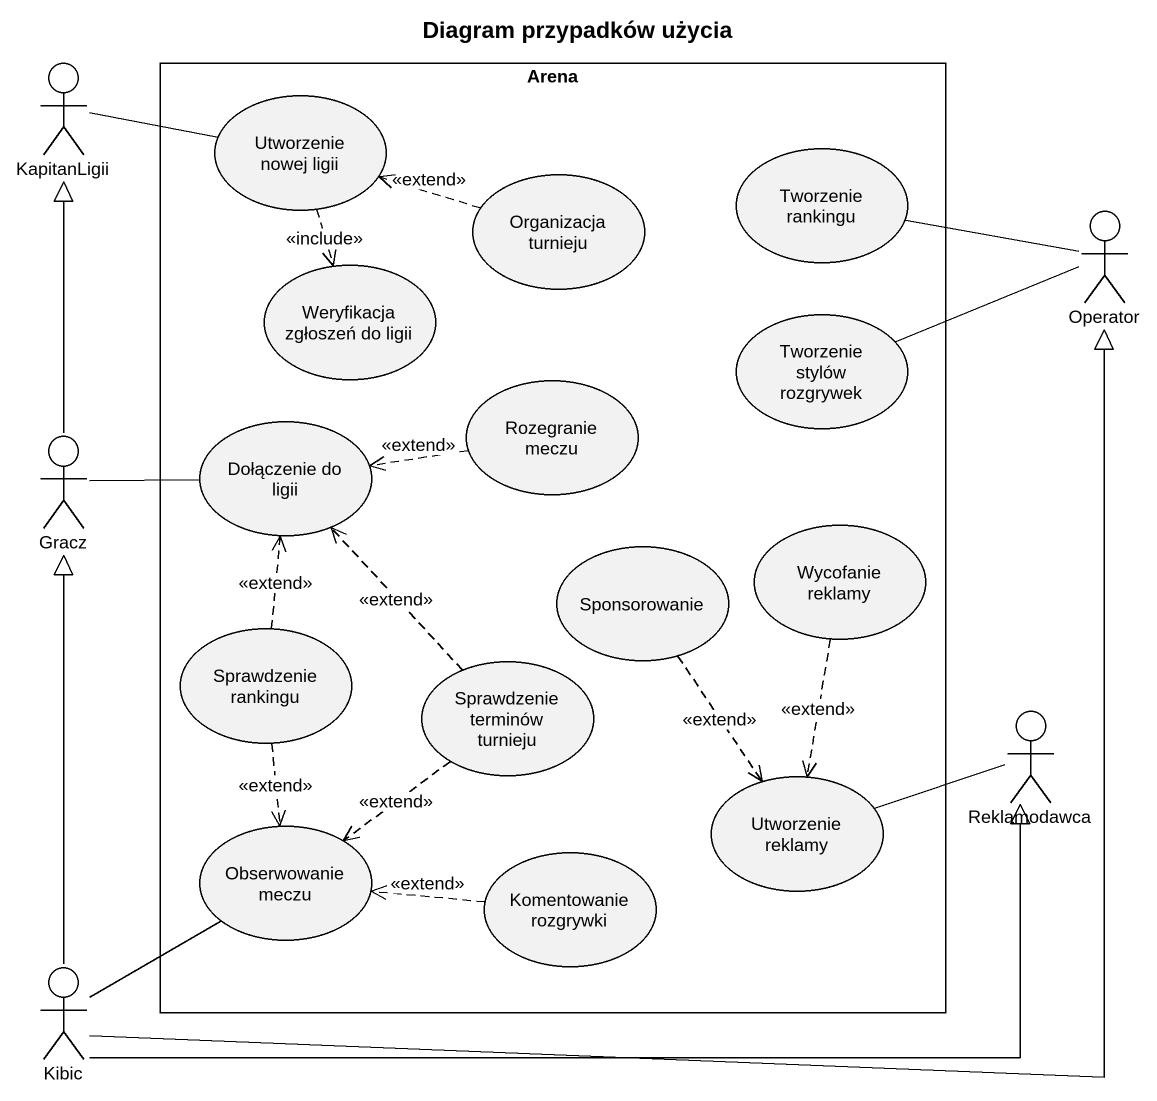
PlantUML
@startuml
title Diagram przypadków użycia
actor KapitanLigii
rectangle Arena {
  usecase "Utworzenie nowej ligii" as Utworzenie_nowej_ligii
  usecase "Organizacja turnieju" as Organizacja_turnieju
  usecase "Tworzenie rankingu" as Tworzenie_rankingu
  usecase "Weryfikacja zgłoszeń do ligii" as Weryfikacja_zgłoszeń_do
  usecase "Tworzenie stylów rozgrywek" as Tworzenie_stylów_rozgrywek
  usecase "Rozegranie meczu" as Rozegranie_meczu
  usecase "Dołączenie do ligii" as Dołączenie_do_ligii
  usecase Sponsorowanie
  usecase "Wycofanie reklamy" as Wycofanie_reklamy
  usecase "Sprawdzenie rankingu" as Sprawdzenie_rankingu
  usecase "Sprawdzenie terminów turnieju" as Sprawdzenie_terminów
  usecase "Utworzenie reklamy" as Utworzenie_reklamy
  usecase "Obserwowanie meczu" as Obserwowanie_meczu
  usecase "Komentowanie rozgrywki" as Komentowanie_rozgrywki
}
actor Operator
actor Gracz
actor Reklamodawca
actor Kibic
KapitanLigii -right- Utworzenie_nowej_ligii
Utworzenie_nowej_ligii ..> Weryfikacja_zgłoszeń_do : <<include>>
Organizacja_turnieju .left.> Utworzenie_nowej_ligii : <<extend>>
Operator -left- Tworzenie_rankingu
Operator -left- Tworzenie_stylów_rozgrywek
Rozegranie_meczu .left.> Dołączenie_do_ligii : <<extend>>
Gracz -up-|> KapitanLigii
Gracz -right- Dołączenie_do_ligii
Sponsorowanie ..> Utworzenie_reklamy : <<extend>>
Wycofanie_reklamy ..> Utworzenie_reklamy : <<extend>>
Sprawdzenie_rankingu .up.> Dołączenie_do_ligii : <<extend>>
Sprawdzenie_rankingu ..> Obserwowanie_meczu : <<extend>>
Sprawdzenie_terminów .up.> Dołączenie_do_ligii : <<extend>>
Sprawdzenie_terminów ..> Obserwowanie_meczu : <<extend>>
Reklamodawca -left- Utworzenie_reklamy
Komentowanie_rozgrywki .left.> Obserwowanie_meczu : <<extend>>
Kibic -up-|> Operator
Kibic -up-|> Gracz
Kibic -right-|> Reklamodawca
Kibic -up- Obserwowanie_meczu
@enduml
